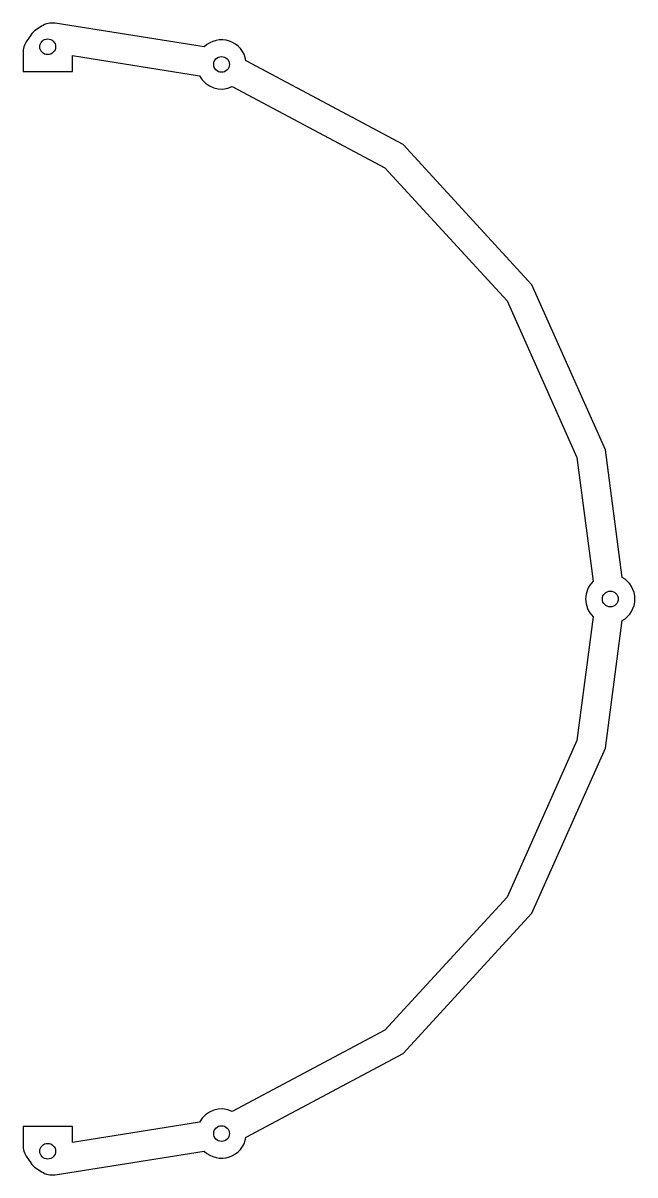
# Model space of a CAD drawing. Header units: millimetres. Extents: x -5 to 119, y -117 to 117.
import ezdxf

# ---------------------------------------------------------------- set-up
doc = ezdxf.new("R2010")
doc.units = ezdxf.units.MM

msp = doc.modelspace()

# ---------------------------------------------------------------- linework, layer by layer
at = {"color": 7, "linetype": 'Continuous', "lineweight": 25}
for p, q in [((-1.27, 116.15), (-2.35, 115.43)), ((31.71, 111.98), (1.51, 116.76)), ((-3.43, 114.35), (-4.34, 112.98)), ((-5, 110.82), (-5, 107)), ((5, 107), (5, 110.21)), ((5, 110.21), (30.79, 106.12)), ((72.03, 92.2), (40.18, 109.14)), ((-5, 107), (5, 107)), ((37.4, 103.92), (68.34, 87.47)), ((98.12, 63.72), (72.03, 92.2)), ((68.34, 87.47), (93.09, 60.45)), ((113.01, 30.28), (98.12, 63.72)), ((93.09, 60.45), (107.22, 28.73)), ((107.22, 28.73), (110.53, 3.6)), ((116.42, 4.37), (113.01, 30.28)), ((110.53, -3.6), (107.22, -28.73)), ((113.01, -30.28), (116.42, -4.37)), ((107.22, -28.73), (93.09, -60.45)), ((98.12, -63.72), (113.01, -30.28)), ((93.09, -60.45), (68.34, -87.47)), ((72.03, -92.2), (98.12, -63.72)), ((68.34, -87.47), (37.4, -103.92)), ((40.18, -109.14), (72.03, -92.2)), ((5, -107), (-5, -107)), ((-5, -107), (-5, -110.82)), ((30.79, -106.12), (5, -110.21)), ((5, -110.21), (5, -107)), ((1.51, -116.76), (31.71, -111.98)), ((-4.34, -112.98), (-3.43, -114.35)), ((-2.35, -115.43), (-1.27, -116.15))]:
    msp.add_line(p, q, dxfattribs=at)
for centre in [(0, 112), (35.23, 108.42), (114, 0), (35.23, -108.42), (0, -112)]:
    msp.add_circle(centre, 1.6, dxfattribs=at)
for centre, radius, start, end in [((0.9, 112.91), 3.9, 81, 123.6901), ((-0.19, 112.19), 3.9, 123.6901, 146.3099), ((-1.1, 110.82), 3.9, 146.3099, 180), ((35.23, 108.42), 5, 8.2198, 134.6573), ((35.23, 108.42), 5, 207.3427, 295.7802), ((114, 0), 5, 134.0031, 225.9969), ((114, 0), 5, 299.0031, 60.9969), ((35.23, -108.42), 5, 64.2198, 152.6573), ((35.23, -108.42), 5, 225.3427, 351.7802), ((-1.1, -110.82), 3.9, 180, 213.6901), ((-0.19, -112.19), 3.9, 213.6901, 236.3099), ((0.9, -112.91), 3.9, 236.3099, 279)]:
    msp.add_arc(centre, radius, start, end, dxfattribs=at)

doc.saveas('drawing.dxf')
